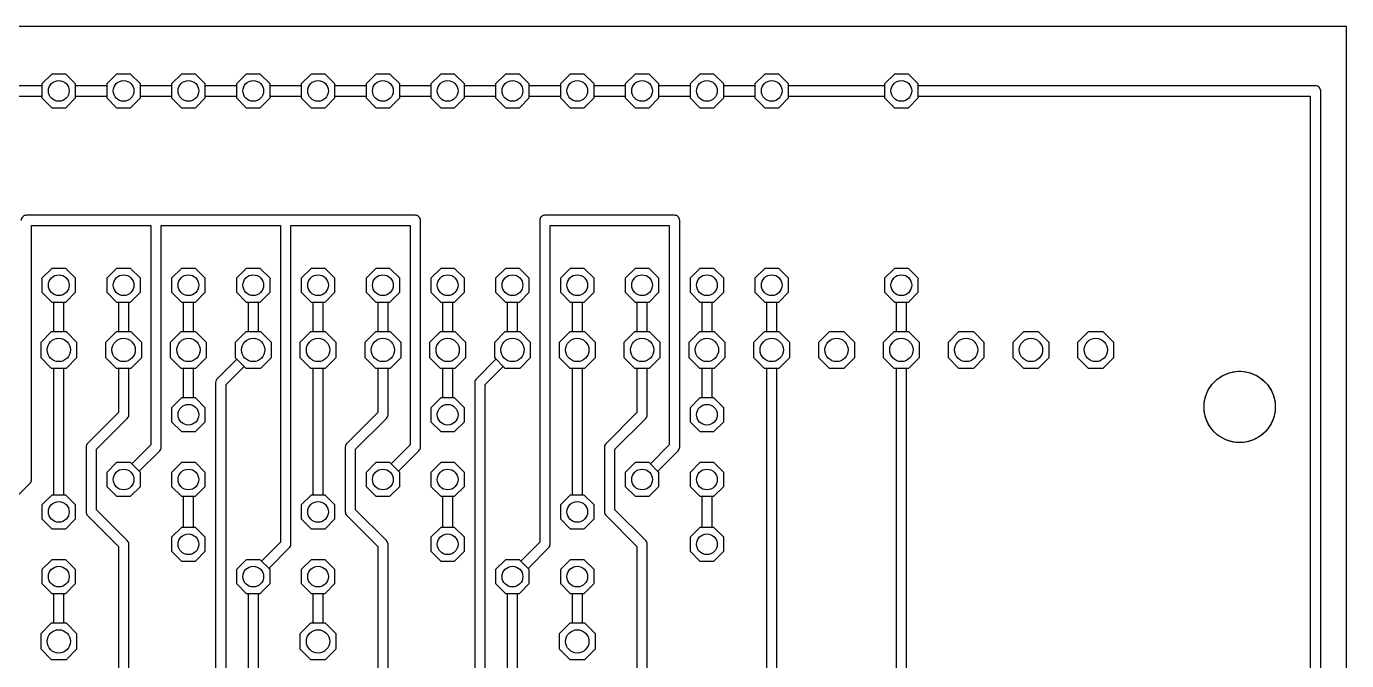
# Model space of a CAD drawing. Header units: millimetres. Extents: x 0 to 100, y -3 to 81.
# Drawn here: x 48.3 to 100, y 56.4 to 81.3 of the extents above; entities that cross this region are included whole.
import ezdxf

# ---------------------------------------------------------------- set-up
doc = ezdxf.new("R2010")
doc.units = ezdxf.units.MM

msp = doc.modelspace()

# ---------------------------------------------------------------- linework, layer by layer
at = {"layer": '16_copper'}
for points in [[(98.984, 11.43), (98.984, 78.74, 0.414214), (98.781, 78.943), (83.21, 78.943), (83.21, 79.014), (82.824, 79.4), (82.276, 79.4), (81.89, 79.014), (81.89, 78.943), (78.13, 78.943), (78.13, 79.014), (77.744, 79.4), (77.196, 79.4), (76.81, 79.014), (76.81, 78.943), (75.59, 78.943), (75.59, 79.014), (75.204, 79.4), (74.656, 79.4), (74.27, 79.014), (74.27, 78.943), (73.05, 78.943), (73.05, 79.014), (72.664, 79.4), (72.116, 79.4), (71.73, 79.014), (71.73, 78.943), (70.51, 78.943), (70.51, 79.014), (70.124, 79.4), (69.576, 79.4), (69.19, 79.014), (69.19, 78.943), (67.97, 78.943), (67.97, 79.014), (67.584, 79.4), (67.036, 79.4), (66.65, 79.014), (66.65, 78.943), (65.43, 78.943), (65.43, 79.014), (65.044, 79.4), (64.496, 79.4), (64.11, 79.014), (64.11, 78.943), (62.89, 78.943), (62.89, 79.014), (62.504, 79.4), (61.956, 79.4), (61.57, 79.014), (61.57, 78.943), (60.35, 78.943), (60.35, 79.014), (59.964, 79.4), (59.416, 79.4), (59.03, 79.014), (59.03, 78.943), (57.81, 78.943), (57.81, 79.014), (57.424, 79.4), (56.876, 79.4), (56.49, 79.014), (56.49, 78.943), (55.27, 78.943), (55.27, 79.014), (54.884, 79.4), (54.336, 79.4), (53.95, 79.014), (53.95, 78.943), (52.73, 78.943), (52.73, 79.014), (52.344, 79.4), (51.796, 79.4), (51.41, 79.014), (51.41, 78.943), (50.19, 78.943), (50.19, 79.014), (49.804, 79.4), (49.256, 79.4), (48.87, 79.014), (48.87, 78.943), (45.11, 78.943)], [(57.353, 53.424), (57.353, 59.03), (57.424, 59.03), (57.81, 59.416), (57.81, 59.964), (57.761, 60.013), (58.564, 60.816, 0.198912), (58.623, 60.96), (58.623, 73.457), (63.297, 73.457), (63.297, 64.854), (62.553, 64.111), (62.504, 64.16), (61.956, 64.16), (61.57, 63.774), (61.57, 63.226), (61.956, 62.84), (62.504, 62.84), (62.89, 63.226), (62.89, 63.774), (62.841, 63.823), (63.644, 64.626, 0.198912), (63.703, 64.77), (63.703, 73.66, 0.414214), (63.5, 73.863), (48.26, 73.863, 0.414214), (48.057, 73.66)], [(67.513, 53.424), (67.513, 59.03), (67.584, 59.03), (67.97, 59.416), (67.97, 59.964), (67.921, 60.013), (68.724, 60.816, 0.198912), (68.783, 60.96), (68.783, 73.457), (73.457, 73.457), (73.457, 64.854), (72.713, 64.111), (72.664, 64.16), (72.116, 64.16), (71.73, 63.774), (71.73, 63.226), (72.116, 62.84), (72.664, 62.84), (73.05, 63.226), (73.05, 63.774), (73.001, 63.823), (73.804, 64.626, 0.198912), (73.863, 64.77), (73.863, 73.66, 0.414214), (73.66, 73.863), (68.58, 73.863, 0.414214), (68.377, 73.66), (68.377, 61.044), (67.633, 60.301), (67.584, 60.35), (67.036, 60.35), (66.65, 59.964), (66.65, 59.416), (67.036, 59.03), (67.107, 59.03), (67.107, 53.34, 0.198912)], [(47.193, 62.146), (48.404, 63.356, 0.198912), (48.463, 63.5), (48.463, 73.457), (53.137, 73.457), (53.137, 64.854), (52.393, 64.111), (52.344, 64.16), (51.796, 64.16), (51.41, 63.774), (51.41, 63.226), (51.796, 62.84), (52.344, 62.84), (52.73, 63.226), (52.73, 63.774), (52.681, 63.823), (53.484, 64.626, 0.198912), (53.543, 64.77), (53.543, 73.457), (58.217, 73.457), (58.217, 61.044), (57.473, 60.301), (57.424, 60.35), (56.876, 60.35), (56.49, 59.964), (56.49, 59.416), (56.876, 59.03), (56.947, 59.03), (56.947, 53.34, 0.198912)], [(52.273, 47.65), (52.273, 60.96, 0.198912), (52.214, 61.104), (51.003, 62.314), (51.003, 64.686), (52.214, 65.896, 0.198912), (52.273, 66.04), (52.273, 67.869), (52.365, 67.869), (52.781, 68.285), (52.781, 68.875), (52.365, 69.291), (52.273, 69.291), (52.273, 70.46), (52.344, 70.46), (52.73, 70.846), (52.73, 71.394), (52.344, 71.78), (51.796, 71.78), (51.41, 71.394), (51.41, 70.846), (51.796, 70.46), (51.867, 70.46), (51.867, 69.291), (51.775, 69.291), (51.359, 68.875), (51.359, 68.285), (51.775, 67.869), (51.867, 67.869), (51.867, 66.124), (50.656, 64.914, 0.198912), (50.597, 64.77), (50.597, 62.23, 0.198912), (50.656, 62.086), (51.867, 60.876), (51.867, 47.65)], [(56.083, 52.154), (56.083, 67.226), (56.791, 67.933), (56.855, 67.869), (57.445, 67.869), (57.861, 68.285), (57.861, 68.875), (57.445, 69.291), (57.353, 69.291), (57.353, 70.46), (57.424, 70.46), (57.81, 70.846), (57.81, 71.394), (57.424, 71.78), (56.876, 71.78), (56.49, 71.394), (56.49, 70.846), (56.876, 70.46), (56.947, 70.46), (56.947, 69.291), (56.855, 69.291), (56.439, 68.875), (56.439, 68.285), (56.503, 68.221), (55.736, 67.454, 0.198912), (55.677, 67.31), (55.677, 52.07, 0.198912)], [(62.433, 47.65), (62.433, 60.96, 0.198912), (62.374, 61.104), (61.163, 62.314), (61.163, 64.686), (62.374, 65.896, 0.198912), (62.433, 66.04), (62.433, 67.869), (62.525, 67.869), (62.941, 68.285), (62.941, 68.875), (62.525, 69.291), (62.433, 69.291), (62.433, 70.46), (62.504, 70.46), (62.89, 70.846), (62.89, 71.394), (62.504, 71.78), (61.956, 71.78), (61.57, 71.394), (61.57, 70.846), (61.956, 70.46), (62.027, 70.46), (62.027, 69.291), (61.935, 69.291), (61.519, 68.875), (61.519, 68.285), (61.935, 67.869), (62.027, 67.869), (62.027, 66.124), (60.816, 64.914, 0.198912), (60.757, 64.77), (60.757, 62.23, 0.198912), (60.816, 62.086), (62.027, 60.876), (62.027, 47.65)], [(66.243, 52.154), (66.243, 67.226), (66.951, 67.933), (67.015, 67.869), (67.605, 67.869), (68.021, 68.285), (68.021, 68.875), (67.605, 69.291), (67.513, 69.291), (67.513, 70.46), (67.584, 70.46), (67.97, 70.846), (67.97, 71.394), (67.584, 71.78), (67.036, 71.78), (66.65, 71.394), (66.65, 70.846), (67.036, 70.46), (67.107, 70.46), (67.107, 69.291), (67.015, 69.291), (66.599, 68.875), (66.599, 68.285), (66.663, 68.221), (65.896, 67.454, 0.198912), (65.837, 67.31), (65.837, 52.07, 0.198912)], [(72.593, 47.65), (72.593, 60.96, 0.198912), (72.534, 61.104), (71.323, 62.314), (71.323, 64.686), (72.534, 65.896, 0.198912), (72.593, 66.04), (72.593, 67.869), (72.685, 67.869), (73.101, 68.285), (73.101, 68.875), (72.685, 69.291), (72.593, 69.291), (72.593, 70.46), (72.664, 70.46), (73.05, 70.846), (73.05, 71.394), (72.664, 71.78), (72.116, 71.78), (71.73, 71.394), (71.73, 70.846), (72.116, 70.46), (72.187, 70.46), (72.187, 69.291), (72.095, 69.291), (71.679, 68.875), (71.679, 68.285), (72.095, 67.869), (72.187, 67.869), (72.187, 66.124), (70.976, 64.914, 0.198912), (70.917, 64.77), (70.917, 62.23, 0.198912), (70.976, 62.086), (72.187, 60.876), (72.187, 47.65)]]:
    msp.add_lwpolyline(points, format="xyb", dxfattribs=at)
for points in [[(45.11, 78.537), (48.87, 78.537), (48.87, 78.466), (49.256, 78.08), (49.804, 78.08), (50.19, 78.466), (50.19, 78.537), (51.41, 78.537), (51.41, 78.466), (51.796, 78.08), (52.344, 78.08), (52.73, 78.466), (52.73, 78.537), (53.95, 78.537), (53.95, 78.466), (54.336, 78.08), (54.884, 78.08), (55.27, 78.466), (55.27, 78.537), (56.49, 78.537), (56.49, 78.466), (56.876, 78.08), (57.424, 78.08), (57.81, 78.466), (57.81, 78.537), (59.03, 78.537), (59.03, 78.466), (59.416, 78.08), (59.964, 78.08), (60.35, 78.466), (60.35, 78.537), (61.57, 78.537), (61.57, 78.466), (61.956, 78.08), (62.504, 78.08), (62.89, 78.466), (62.89, 78.537), (64.11, 78.537), (64.11, 78.466), (64.496, 78.08), (65.044, 78.08), (65.43, 78.466), (65.43, 78.537), (66.65, 78.537), (66.65, 78.466), (67.036, 78.08), (67.584, 78.08), (67.97, 78.466), (67.97, 78.537), (69.19, 78.537), (69.19, 78.466), (69.576, 78.08), (70.124, 78.08), (70.51, 78.466), (70.51, 78.537), (71.73, 78.537), (71.73, 78.466), (72.116, 78.08), (72.664, 78.08), (73.05, 78.466), (73.05, 78.537), (74.27, 78.537), (74.27, 78.466), (74.656, 78.08), (75.204, 78.08), (75.59, 78.466), (75.59, 78.537), (76.81, 78.537), (76.81, 78.466), (77.196, 78.08), (77.744, 78.08), (78.13, 78.466), (78.13, 78.537), (81.89, 78.537), (81.89, 78.466), (82.276, 78.08), (82.824, 78.08), (83.21, 78.466), (83.21, 78.537), (98.578, 78.537), (98.578, 11.633)], [(77.673, 51.46), (77.673, 67.869), (77.765, 67.869), (78.181, 68.285), (78.181, 68.875), (77.765, 69.291), (77.673, 69.291), (77.673, 70.46), (77.744, 70.46), (78.13, 70.846), (78.13, 71.394), (77.744, 71.78), (77.196, 71.78), (76.81, 71.394), (76.81, 70.846), (77.196, 70.46), (77.267, 70.46), (77.267, 69.291), (77.175, 69.291), (76.759, 68.875), (76.759, 68.285), (77.175, 67.869), (77.267, 67.869), (77.267, 51.46)], [(82.753, 47.65), (82.753, 67.869), (82.845, 67.869), (83.261, 68.285), (83.261, 68.875), (82.845, 69.291), (82.753, 69.291), (82.753, 70.46), (82.824, 70.46), (83.21, 70.846), (83.21, 71.394), (82.824, 71.78), (82.276, 71.78), (81.89, 71.394), (81.89, 70.846), (82.276, 70.46), (82.347, 70.46), (82.347, 69.291), (82.255, 69.291), (81.839, 68.875), (81.839, 68.285), (82.255, 67.869), (82.347, 67.869), (82.347, 47.65)]]:
    msp.add_lwpolyline(points, dxfattribs=at)
for points in [[(50.19, 61.956), (50.19, 62.504), (49.804, 62.89), (49.733, 62.89), (49.733, 67.869), (49.825, 67.869), (50.241, 68.285), (50.241, 68.875), (49.825, 69.291), (49.733, 69.291), (49.733, 70.46), (49.804, 70.46), (50.19, 70.846), (50.19, 71.394), (49.804, 71.78), (49.256, 71.78), (48.87, 71.394), (48.87, 70.846), (49.256, 70.46), (49.327, 70.46), (49.327, 69.291), (49.235, 69.291), (48.819, 68.875), (48.819, 68.285), (49.235, 67.869), (49.327, 67.869), (49.327, 62.89), (49.256, 62.89), (48.87, 62.504), (48.87, 61.956), (49.256, 61.57), (49.804, 61.57)], [(55.27, 65.766), (55.27, 66.314), (54.884, 66.7), (54.813, 66.7), (54.813, 67.869), (54.905, 67.869), (55.321, 68.285), (55.321, 68.875), (54.905, 69.291), (54.813, 69.291), (54.813, 70.46), (54.884, 70.46), (55.27, 70.846), (55.27, 71.394), (54.884, 71.78), (54.336, 71.78), (53.95, 71.394), (53.95, 70.846), (54.336, 70.46), (54.407, 70.46), (54.407, 69.291), (54.315, 69.291), (53.899, 68.875), (53.899, 68.285), (54.315, 67.869), (54.407, 67.869), (54.407, 66.7), (54.336, 66.7), (53.95, 66.314), (53.95, 65.766), (54.336, 65.38), (54.884, 65.38)], [(60.35, 61.956), (60.35, 62.504), (59.964, 62.89), (59.893, 62.89), (59.893, 67.869), (59.985, 67.869), (60.401, 68.285), (60.401, 68.875), (59.985, 69.291), (59.893, 69.291), (59.893, 70.46), (59.964, 70.46), (60.35, 70.846), (60.35, 71.394), (59.964, 71.78), (59.416, 71.78), (59.03, 71.394), (59.03, 70.846), (59.416, 70.46), (59.487, 70.46), (59.487, 69.291), (59.395, 69.291), (58.979, 68.875), (58.979, 68.285), (59.395, 67.869), (59.487, 67.869), (59.487, 62.89), (59.416, 62.89), (59.03, 62.504), (59.03, 61.956), (59.416, 61.57), (59.964, 61.57)], [(65.43, 65.766), (65.43, 66.314), (65.044, 66.7), (64.973, 66.7), (64.973, 67.869), (65.065, 67.869), (65.481, 68.285), (65.481, 68.875), (65.065, 69.291), (64.973, 69.291), (64.973, 70.46), (65.044, 70.46), (65.43, 70.846), (65.43, 71.394), (65.044, 71.78), (64.496, 71.78), (64.11, 71.394), (64.11, 70.846), (64.496, 70.46), (64.567, 70.46), (64.567, 69.291), (64.475, 69.291), (64.059, 68.875), (64.059, 68.285), (64.475, 67.869), (64.567, 67.869), (64.567, 66.7), (64.496, 66.7), (64.11, 66.314), (64.11, 65.766), (64.496, 65.38), (65.044, 65.38)], [(70.51, 61.956), (70.51, 62.504), (70.124, 62.89), (70.053, 62.89), (70.053, 67.869), (70.145, 67.869), (70.561, 68.285), (70.561, 68.875), (70.145, 69.291), (70.053, 69.291), (70.053, 70.46), (70.124, 70.46), (70.51, 70.846), (70.51, 71.394), (70.124, 71.78), (69.576, 71.78), (69.19, 71.394), (69.19, 70.846), (69.576, 70.46), (69.647, 70.46), (69.647, 69.291), (69.555, 69.291), (69.139, 68.875), (69.139, 68.285), (69.555, 67.869), (69.647, 67.869), (69.647, 62.89), (69.576, 62.89), (69.19, 62.504), (69.19, 61.956), (69.576, 61.57), (70.124, 61.57)], [(75.59, 65.766), (75.59, 66.314), (75.204, 66.7), (75.133, 66.7), (75.133, 67.869), (75.225, 67.869), (75.641, 68.285), (75.641, 68.875), (75.225, 69.291), (75.133, 69.291), (75.133, 70.46), (75.204, 70.46), (75.59, 70.846), (75.59, 71.394), (75.204, 71.78), (74.656, 71.78), (74.27, 71.394), (74.27, 70.846), (74.656, 70.46), (74.727, 70.46), (74.727, 69.291), (74.635, 69.291), (74.219, 68.875), (74.219, 68.285), (74.635, 67.869), (74.727, 67.869), (74.727, 66.7), (74.656, 66.7), (74.27, 66.314), (74.27, 65.766), (74.656, 65.38), (75.204, 65.38)], [(80.721, 68.285), (80.721, 68.875), (80.305, 69.291), (79.715, 69.291), (79.299, 68.875), (79.299, 68.285), (79.715, 67.869), (80.305, 67.869)], [(85.801, 68.285), (85.801, 68.875), (85.385, 69.291), (84.795, 69.291), (84.379, 68.875), (84.379, 68.285), (84.795, 67.869), (85.385, 67.869)], [(88.341, 68.285), (88.341, 68.875), (87.925, 69.291), (87.335, 69.291), (86.919, 68.875), (86.919, 68.285), (87.335, 67.869), (87.925, 67.869)], [(90.881, 68.285), (90.881, 68.875), (90.465, 69.291), (89.875, 69.291), (89.459, 68.875), (89.459, 68.285), (89.875, 67.869), (90.465, 67.869)], [(55.27, 60.686), (55.27, 61.234), (54.884, 61.62), (54.813, 61.62), (54.813, 62.84), (54.884, 62.84), (55.27, 63.226), (55.27, 63.774), (54.884, 64.16), (54.336, 64.16), (53.95, 63.774), (53.95, 63.226), (54.336, 62.84), (54.407, 62.84), (54.407, 61.62), (54.336, 61.62), (53.95, 61.234), (53.95, 60.686), (54.336, 60.3), (54.884, 60.3)], [(65.43, 60.686), (65.43, 61.234), (65.044, 61.62), (64.973, 61.62), (64.973, 62.84), (65.044, 62.84), (65.43, 63.226), (65.43, 63.774), (65.044, 64.16), (64.496, 64.16), (64.11, 63.774), (64.11, 63.226), (64.496, 62.84), (64.567, 62.84), (64.567, 61.62), (64.496, 61.62), (64.11, 61.234), (64.11, 60.686), (64.496, 60.3), (65.044, 60.3)], [(75.59, 60.686), (75.59, 61.234), (75.204, 61.62), (75.133, 61.62), (75.133, 62.84), (75.204, 62.84), (75.59, 63.226), (75.59, 63.774), (75.204, 64.16), (74.656, 64.16), (74.27, 63.774), (74.27, 63.226), (74.656, 62.84), (74.727, 62.84), (74.727, 61.62), (74.656, 61.62), (74.27, 61.234), (74.27, 60.686), (74.656, 60.3), (75.204, 60.3)], [(50.241, 56.855), (50.241, 57.445), (49.825, 57.861), (49.733, 57.861), (49.733, 59.03), (49.804, 59.03), (50.19, 59.416), (50.19, 59.964), (49.804, 60.35), (49.256, 60.35), (48.87, 59.964), (48.87, 59.416), (49.256, 59.03), (49.327, 59.03), (49.327, 57.861), (49.235, 57.861), (48.819, 57.445), (48.819, 56.855), (49.235, 56.439), (49.825, 56.439)], [(60.401, 56.855), (60.401, 57.445), (59.985, 57.861), (59.893, 57.861), (59.893, 59.03), (59.964, 59.03), (60.35, 59.416), (60.35, 59.964), (59.964, 60.35), (59.416, 60.35), (59.03, 59.964), (59.03, 59.416), (59.416, 59.03), (59.487, 59.03), (59.487, 57.861), (59.395, 57.861), (58.979, 57.445), (58.979, 56.855), (59.395, 56.439), (59.985, 56.439)], [(70.561, 56.855), (70.561, 57.445), (70.145, 57.861), (70.053, 57.861), (70.053, 59.03), (70.124, 59.03), (70.51, 59.416), (70.51, 59.964), (70.124, 60.35), (69.576, 60.35), (69.19, 59.964), (69.19, 59.416), (69.576, 59.03), (69.647, 59.03), (69.647, 57.861), (69.555, 57.861), (69.139, 57.445), (69.139, 56.855), (69.555, 56.439), (70.145, 56.439)]]:
    msp.add_lwpolyline(points, close=True, dxfattribs=at)
at = {"layer": '1_copper'}
for points in [[(50.19, 78.466), (50.19, 79.014), (49.804, 79.4), (49.256, 79.4), (48.87, 79.014), (48.87, 78.466), (49.256, 78.08), (49.804, 78.08)], [(52.73, 78.466), (52.73, 79.014), (52.344, 79.4), (51.796, 79.4), (51.41, 79.014), (51.41, 78.466), (51.796, 78.08), (52.344, 78.08)], [(55.27, 78.466), (55.27, 79.014), (54.884, 79.4), (54.336, 79.4), (53.95, 79.014), (53.95, 78.466), (54.336, 78.08), (54.884, 78.08)], [(57.81, 78.466), (57.81, 79.014), (57.424, 79.4), (56.876, 79.4), (56.49, 79.014), (56.49, 78.466), (56.876, 78.08), (57.424, 78.08)], [(60.35, 78.466), (60.35, 79.014), (59.964, 79.4), (59.416, 79.4), (59.03, 79.014), (59.03, 78.466), (59.416, 78.08), (59.964, 78.08)], [(62.89, 78.466), (62.89, 79.014), (62.504, 79.4), (61.956, 79.4), (61.57, 79.014), (61.57, 78.466), (61.956, 78.08), (62.504, 78.08)], [(65.43, 78.466), (65.43, 79.014), (65.044, 79.4), (64.496, 79.4), (64.11, 79.014), (64.11, 78.466), (64.496, 78.08), (65.044, 78.08)], [(67.97, 78.466), (67.97, 79.014), (67.584, 79.4), (67.036, 79.4), (66.65, 79.014), (66.65, 78.466), (67.036, 78.08), (67.584, 78.08)], [(70.51, 78.466), (70.51, 79.014), (70.124, 79.4), (69.576, 79.4), (69.19, 79.014), (69.19, 78.466), (69.576, 78.08), (70.124, 78.08)], [(73.05, 78.466), (73.05, 79.014), (72.664, 79.4), (72.116, 79.4), (71.73, 79.014), (71.73, 78.466), (72.116, 78.08), (72.664, 78.08)], [(75.59, 78.466), (75.59, 79.014), (75.204, 79.4), (74.656, 79.4), (74.27, 79.014), (74.27, 78.466), (74.656, 78.08), (75.204, 78.08)], [(78.13, 78.466), (78.13, 79.014), (77.744, 79.4), (77.196, 79.4), (76.81, 79.014), (76.81, 78.466), (77.196, 78.08), (77.744, 78.08)], [(83.21, 78.466), (83.21, 79.014), (82.824, 79.4), (82.276, 79.4), (81.89, 79.014), (81.89, 78.466), (82.276, 78.08), (82.824, 78.08)], [(50.19, 70.846), (50.19, 71.394), (49.804, 71.78), (49.256, 71.78), (48.87, 71.394), (48.87, 70.846), (49.256, 70.46), (49.804, 70.46)], [(52.73, 70.846), (52.73, 71.394), (52.344, 71.78), (51.796, 71.78), (51.41, 71.394), (51.41, 70.846), (51.796, 70.46), (52.344, 70.46)], [(55.27, 70.846), (55.27, 71.394), (54.884, 71.78), (54.336, 71.78), (53.95, 71.394), (53.95, 70.846), (54.336, 70.46), (54.884, 70.46)], [(57.81, 70.846), (57.81, 71.394), (57.424, 71.78), (56.876, 71.78), (56.49, 71.394), (56.49, 70.846), (56.876, 70.46), (57.424, 70.46)], [(60.35, 70.846), (60.35, 71.394), (59.964, 71.78), (59.416, 71.78), (59.03, 71.394), (59.03, 70.846), (59.416, 70.46), (59.964, 70.46)], [(62.89, 70.846), (62.89, 71.394), (62.504, 71.78), (61.956, 71.78), (61.57, 71.394), (61.57, 70.846), (61.956, 70.46), (62.504, 70.46)], [(65.43, 70.846), (65.43, 71.394), (65.044, 71.78), (64.496, 71.78), (64.11, 71.394), (64.11, 70.846), (64.496, 70.46), (65.044, 70.46)], [(67.97, 70.846), (67.97, 71.394), (67.584, 71.78), (67.036, 71.78), (66.65, 71.394), (66.65, 70.846), (67.036, 70.46), (67.584, 70.46)], [(70.51, 70.846), (70.51, 71.394), (70.124, 71.78), (69.576, 71.78), (69.19, 71.394), (69.19, 70.846), (69.576, 70.46), (70.124, 70.46)], [(73.05, 70.846), (73.05, 71.394), (72.664, 71.78), (72.116, 71.78), (71.73, 71.394), (71.73, 70.846), (72.116, 70.46), (72.664, 70.46)], [(75.59, 70.846), (75.59, 71.394), (75.204, 71.78), (74.656, 71.78), (74.27, 71.394), (74.27, 70.846), (74.656, 70.46), (75.204, 70.46)], [(78.13, 70.846), (78.13, 71.394), (77.744, 71.78), (77.196, 71.78), (76.81, 71.394), (76.81, 70.846), (77.196, 70.46), (77.744, 70.46)], [(83.21, 70.846), (83.21, 71.394), (82.824, 71.78), (82.276, 71.78), (81.89, 71.394), (81.89, 70.846), (82.276, 70.46), (82.824, 70.46)], [(50.241, 68.285), (50.241, 68.875), (49.825, 69.291), (49.235, 69.291), (48.819, 68.875), (48.819, 68.285), (49.235, 67.869), (49.825, 67.869)], [(52.781, 68.285), (52.781, 68.875), (52.365, 69.291), (51.775, 69.291), (51.359, 68.875), (51.359, 68.285), (51.775, 67.869), (52.365, 67.869)], [(55.321, 68.285), (55.321, 68.875), (54.905, 69.291), (54.315, 69.291), (53.899, 68.875), (53.899, 68.285), (54.315, 67.869), (54.905, 67.869)], [(57.861, 68.285), (57.861, 68.875), (57.445, 69.291), (56.855, 69.291), (56.439, 68.875), (56.439, 68.285), (56.855, 67.869), (57.445, 67.869)], [(60.401, 68.285), (60.401, 68.875), (59.985, 69.291), (59.395, 69.291), (58.979, 68.875), (58.979, 68.285), (59.395, 67.869), (59.985, 67.869)], [(62.941, 68.285), (62.941, 68.875), (62.525, 69.291), (61.935, 69.291), (61.519, 68.875), (61.519, 68.285), (61.935, 67.869), (62.525, 67.869)], [(65.481, 68.285), (65.481, 68.875), (65.065, 69.291), (64.475, 69.291), (64.059, 68.875), (64.059, 68.285), (64.475, 67.869), (65.065, 67.869)], [(68.021, 68.285), (68.021, 68.875), (67.605, 69.291), (67.015, 69.291), (66.599, 68.875), (66.599, 68.285), (67.015, 67.869), (67.605, 67.869)], [(70.561, 68.285), (70.561, 68.875), (70.145, 69.291), (69.555, 69.291), (69.139, 68.875), (69.139, 68.285), (69.555, 67.869), (70.145, 67.869)], [(73.101, 68.285), (73.101, 68.875), (72.685, 69.291), (72.095, 69.291), (71.679, 68.875), (71.679, 68.285), (72.095, 67.869), (72.685, 67.869)], [(75.641, 68.285), (75.641, 68.875), (75.225, 69.291), (74.635, 69.291), (74.219, 68.875), (74.219, 68.285), (74.635, 67.869), (75.225, 67.869)], [(78.181, 68.285), (78.181, 68.875), (77.765, 69.291), (77.175, 69.291), (76.759, 68.875), (76.759, 68.285), (77.175, 67.869), (77.765, 67.869)], [(80.721, 68.285), (80.721, 68.875), (80.305, 69.291), (79.715, 69.291), (79.299, 68.875), (79.299, 68.285), (79.715, 67.869), (80.305, 67.869)], [(83.261, 68.285), (83.261, 68.875), (82.845, 69.291), (82.255, 69.291), (81.839, 68.875), (81.839, 68.285), (82.255, 67.869), (82.845, 67.869)], [(85.801, 68.285), (85.801, 68.875), (85.385, 69.291), (84.795, 69.291), (84.379, 68.875), (84.379, 68.285), (84.795, 67.869), (85.385, 67.869)], [(88.341, 68.285), (88.341, 68.875), (87.925, 69.291), (87.335, 69.291), (86.919, 68.875), (86.919, 68.285), (87.335, 67.869), (87.925, 67.869)], [(90.881, 68.285), (90.881, 68.875), (90.465, 69.291), (89.875, 69.291), (89.459, 68.875), (89.459, 68.285), (89.875, 67.869), (90.465, 67.869)], [(55.27, 65.766), (55.27, 66.314), (54.884, 66.7), (54.336, 66.7), (53.95, 66.314), (53.95, 65.766), (54.336, 65.38), (54.884, 65.38)], [(65.43, 65.766), (65.43, 66.314), (65.044, 66.7), (64.496, 66.7), (64.11, 66.314), (64.11, 65.766), (64.496, 65.38), (65.044, 65.38)], [(75.59, 65.766), (75.59, 66.314), (75.204, 66.7), (74.656, 66.7), (74.27, 66.314), (74.27, 65.766), (74.656, 65.38), (75.204, 65.38)], [(52.73, 63.226), (52.73, 63.774), (52.344, 64.16), (51.796, 64.16), (51.41, 63.774), (51.41, 63.226), (51.796, 62.84), (52.344, 62.84)], [(55.27, 63.226), (55.27, 63.774), (54.884, 64.16), (54.336, 64.16), (53.95, 63.774), (53.95, 63.226), (54.336, 62.84), (54.884, 62.84)], [(62.89, 63.226), (62.89, 63.774), (62.504, 64.16), (61.956, 64.16), (61.57, 63.774), (61.57, 63.226), (61.956, 62.84), (62.504, 62.84)], [(65.43, 63.226), (65.43, 63.774), (65.044, 64.16), (64.496, 64.16), (64.11, 63.774), (64.11, 63.226), (64.496, 62.84), (65.044, 62.84)], [(73.05, 63.226), (73.05, 63.774), (72.664, 64.16), (72.116, 64.16), (71.73, 63.774), (71.73, 63.226), (72.116, 62.84), (72.664, 62.84)], [(75.59, 63.226), (75.59, 63.774), (75.204, 64.16), (74.656, 64.16), (74.27, 63.774), (74.27, 63.226), (74.656, 62.84), (75.204, 62.84)], [(50.19, 61.956), (50.19, 62.504), (49.804, 62.89), (49.256, 62.89), (48.87, 62.504), (48.87, 61.956), (49.256, 61.57), (49.804, 61.57)], [(60.35, 61.956), (60.35, 62.504), (59.964, 62.89), (59.416, 62.89), (59.03, 62.504), (59.03, 61.956), (59.416, 61.57), (59.964, 61.57)], [(70.51, 61.956), (70.51, 62.504), (70.124, 62.89), (69.576, 62.89), (69.19, 62.504), (69.19, 61.956), (69.576, 61.57), (70.124, 61.57)], [(55.27, 60.686), (55.27, 61.234), (54.884, 61.62), (54.336, 61.62), (53.95, 61.234), (53.95, 60.686), (54.336, 60.3), (54.884, 60.3)], [(65.43, 60.686), (65.43, 61.234), (65.044, 61.62), (64.496, 61.62), (64.11, 61.234), (64.11, 60.686), (64.496, 60.3), (65.044, 60.3)], [(75.59, 60.686), (75.59, 61.234), (75.204, 61.62), (74.656, 61.62), (74.27, 61.234), (74.27, 60.686), (74.656, 60.3), (75.204, 60.3)], [(50.19, 59.416), (50.19, 59.964), (49.804, 60.35), (49.256, 60.35), (48.87, 59.964), (48.87, 59.416), (49.256, 59.03), (49.804, 59.03)], [(57.81, 59.416), (57.81, 59.964), (57.424, 60.35), (56.876, 60.35), (56.49, 59.964), (56.49, 59.416), (56.876, 59.03), (57.424, 59.03)], [(60.35, 59.416), (60.35, 59.964), (59.964, 60.35), (59.416, 60.35), (59.03, 59.964), (59.03, 59.416), (59.416, 59.03), (59.964, 59.03)], [(67.97, 59.416), (67.97, 59.964), (67.584, 60.35), (67.036, 60.35), (66.65, 59.964), (66.65, 59.416), (67.036, 59.03), (67.584, 59.03)], [(70.51, 59.416), (70.51, 59.964), (70.124, 60.35), (69.576, 60.35), (69.19, 59.964), (69.19, 59.416), (69.576, 59.03), (70.124, 59.03)], [(50.241, 56.855), (50.241, 57.445), (49.825, 57.861), (49.235, 57.861), (48.819, 57.445), (48.819, 56.855), (49.235, 56.439), (49.825, 56.439)], [(60.401, 56.855), (60.401, 57.445), (59.985, 57.861), (59.395, 57.861), (58.979, 57.445), (58.979, 56.855), (59.395, 56.439), (59.985, 56.439)], [(70.561, 56.855), (70.561, 57.445), (70.145, 57.861), (69.555, 57.861), (69.139, 57.445), (69.139, 56.855), (69.555, 56.439), (70.145, 56.439)]]:
    msp.add_lwpolyline(points, close=True, dxfattribs=at)
at = {"layer": 'drills_NPTH'}
msp.add_circle((95.809, 66.345), 1.397, dxfattribs=at)
at = {"layer": 'drills_PTH'}
for centre, radius in [((49.53, 78.74), 0.406), ((52.07, 78.74), 0.406), ((54.61, 78.74), 0.406), ((57.15, 78.74), 0.406), ((59.69, 78.74), 0.406), ((62.23, 78.74), 0.406), ((64.77, 78.74), 0.406), ((67.31, 78.74), 0.406), ((69.85, 78.74), 0.406), ((72.39, 78.74), 0.406), ((74.93, 78.74), 0.406), ((77.47, 78.74), 0.406), ((82.55, 78.74), 0.406), ((49.53, 71.12), 0.406), ((52.07, 71.12), 0.406), ((54.61, 71.12), 0.406), ((57.15, 71.12), 0.406), ((59.69, 71.12), 0.406), ((62.23, 71.12), 0.406), ((64.77, 71.12), 0.406), ((67.31, 71.12), 0.406), ((69.85, 71.12), 0.406), ((72.39, 71.12), 0.406), ((74.93, 71.12), 0.406), ((77.47, 71.12), 0.406), ((82.55, 71.12), 0.406), ((49.53, 68.58), 0.457), ((52.07, 68.58), 0.457), ((54.61, 68.58), 0.457), ((57.15, 68.58), 0.457), ((59.69, 68.58), 0.457), ((62.23, 68.58), 0.457), ((64.77, 68.58), 0.457), ((67.31, 68.58), 0.457), ((69.85, 68.58), 0.457), ((72.39, 68.58), 0.457), ((74.93, 68.58), 0.457), ((77.47, 68.58), 0.457), ((80.01, 68.58), 0.457), ((82.55, 68.58), 0.457), ((85.09, 68.58), 0.457), ((87.63, 68.58), 0.457), ((90.17, 68.58), 0.457), ((54.61, 66.04), 0.406), ((64.77, 66.04), 0.406), ((74.93, 66.04), 0.406), ((52.07, 63.5), 0.406), ((54.61, 63.5), 0.406), ((62.23, 63.5), 0.406), ((64.77, 63.5), 0.406), ((72.39, 63.5), 0.406), ((74.93, 63.5), 0.406), ((49.53, 62.23), 0.406), ((59.69, 62.23), 0.406), ((69.85, 62.23), 0.406), ((54.61, 60.96), 0.406), ((64.77, 60.96), 0.406), ((74.93, 60.96), 0.406), ((49.53, 59.69), 0.406), ((57.15, 59.69), 0.406), ((59.69, 59.69), 0.406), ((67.31, 59.69), 0.406), ((69.85, 59.69), 0.406), ((49.53, 57.15), 0.457), ((59.69, 57.15), 0.457), ((69.85, 57.15), 0.457)]:
    msp.add_circle(centre, radius, dxfattribs=at)
at = {"layer": 'holes'}
msp.add_lwpolyline([(95.759, 64.948), (95.659, 64.955), (95.561, 64.969), (95.463, 64.99), (95.367, 65.018), (95.274, 65.053), (95.183, 65.095), (95.095, 65.143), (95.012, 65.197), (94.932, 65.256), (94.856, 65.322), (94.786, 65.392), (94.72, 65.468), (94.661, 65.548), (94.607, 65.631), (94.559, 65.719), (94.517, 65.81), (94.482, 65.903), (94.454, 65.999), (94.433, 66.097), (94.419, 66.195), (94.412, 66.295), (94.412, 66.395), (94.419, 66.494), (94.433, 66.593), (94.454, 66.691), (94.482, 66.786), (94.517, 66.88), (94.559, 66.971), (94.607, 67.058), (94.661, 67.142), (94.72, 67.222), (94.786, 67.297), (94.856, 67.368), (94.932, 67.433), (95.012, 67.493), (95.095, 67.547), (95.183, 67.595), (95.274, 67.636), (95.367, 67.671), (95.463, 67.699), (95.561, 67.72), (95.659, 67.735), (95.759, 67.742), (95.859, 67.742), (95.958, 67.735), (96.057, 67.72), (96.155, 67.699), (96.25, 67.671), (96.344, 67.636), (96.435, 67.595), (96.522, 67.547), (96.606, 67.493), (96.686, 67.433), (96.761, 67.368), (96.832, 67.297), (96.897, 67.222), (96.957, 67.142), (97.011, 67.058), (97.059, 66.971), (97.1, 66.88), (97.135, 66.786), (97.163, 66.691), (97.184, 66.593), (97.199, 66.494), (97.206, 66.395), (97.206, 66.295), (97.199, 66.195), (97.184, 66.097), (97.163, 65.999), (97.135, 65.903), (97.1, 65.81), (97.059, 65.719), (97.011, 65.631), (96.957, 65.548), (96.897, 65.468), (96.832, 65.392), (96.761, 65.322), (96.686, 65.256), (96.606, 65.197), (96.522, 65.143), (96.435, 65.095), (96.344, 65.053), (96.25, 65.018), (96.155, 64.99), (96.057, 64.969), (95.958, 64.955), (95.859, 64.948), (95.759, 64.948)], close=True, dxfattribs=at)
at = {"layer": 'outline'}
msp.add_lwpolyline([(0, -2.54), (100, -2.54), (100, 81.27), (0, 81.27), (0, -2.54)], close=True, dxfattribs=at)

doc.saveas('drawing.dxf')
